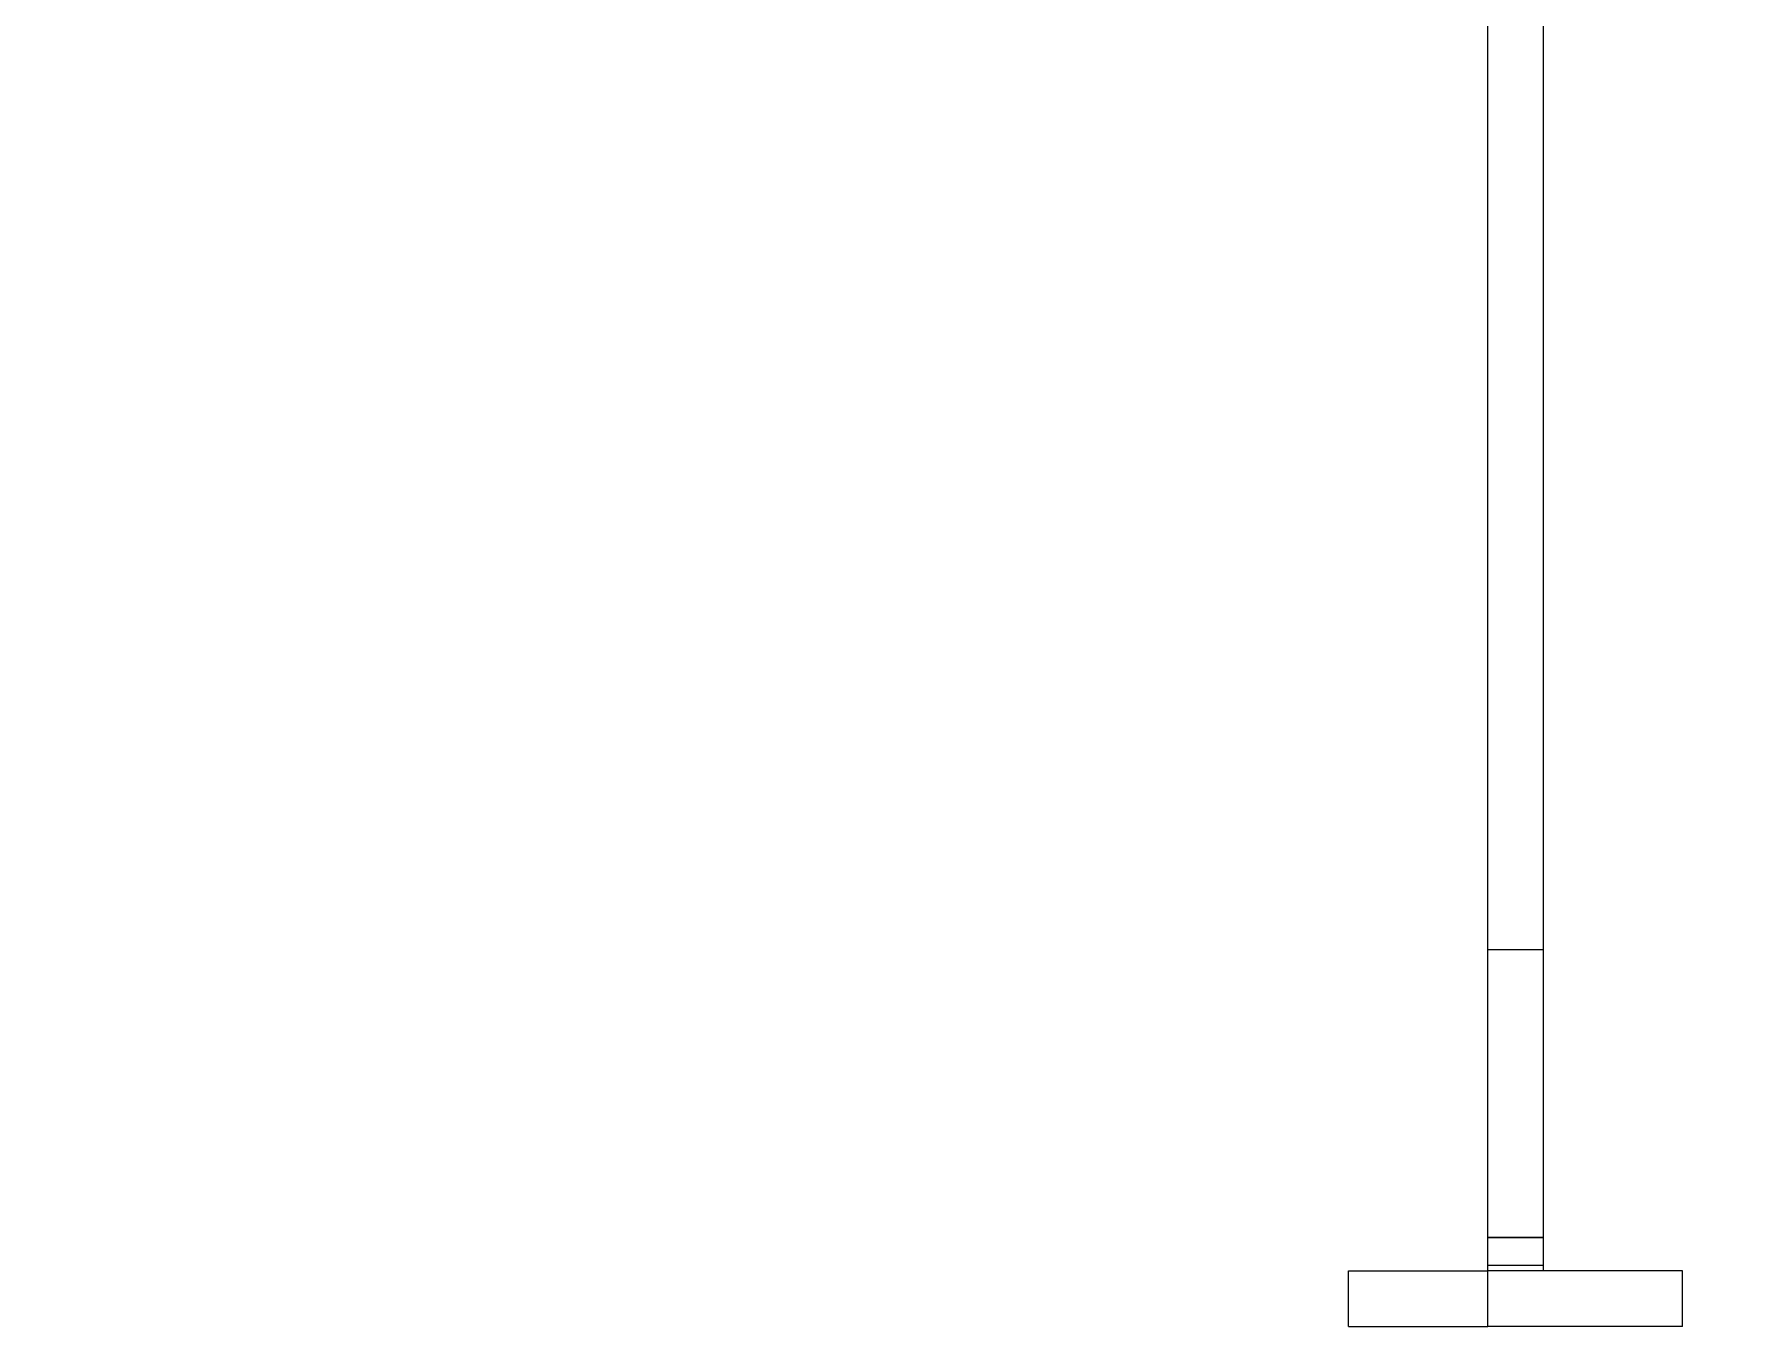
# Model space of a CAD drawing. Header units: millimetres. Extents: x -46169 to 237885, y -84465 to 18123.
# Drawn here: x 224524.3 to 224832.7, y -80952.7 to -80720.2 of the extents above; entities that cross this region are included whole.
import ezdxf

# ---------------------------------------------------------------- set-up
doc = ezdxf.new("R2010")
doc.units = ezdxf.units.MM
doc.header["$MEASUREMENT"] = 0
doc.linetypes.add('Wipeout_Contour', pattern=[1000, 0, -1000])
doc.layers.add('New_A-20-M_Floor_Slab', color=7, linetype='Continuous')
doc.layers.add('New_A-35-M_FFE_Fixed', color=7, linetype='Continuous')
doc.layers.add('New_A-35-M_FFE_Fixed_Pen_No__1', color=7, linetype='Continuous', lineweight=13)

# ---------------------------------------------------------------- blocks, each defined once
blk = doc.blocks.new('Section Elem_266_4', base_point=(208268.76, -84332.61))
at = {"color": 254, "linetype": 'Wipeout_Contour', "lineweight": 0, "ltscale": 43042086.18620662}
blk.add_wipeout([(222238.62, -80784.11), (222303.32, -80784.11), (222303.32, -80953.11), (233391.17, -80953.11), (233391.17, -80952.86), (233326.46, -80952.86), (233326.46, -80783.86), (233391.17, -80783.86), (233391.17, -80715.11), (233320.44, -80715.11), (233320.44, -80952.36), (233285.44, -80952.36), (233285.44, -80942.36), (233310.44, -80942.36), (233310.44, -80715.11), (233045.44, -80715.11), (233045.44, -80952.36), (233010.44, -80952.36), (233010.44, -80942.36), (233035.44, -80942.36), (233035.44, -80715.11), (232495.44, -80715.11), (232495.44, -80942.36), (232520.94, -80942.36), (232520.94, -80952.36), (232459.94, -80952.36), (232459.94, -80942.36), (232485.44, -80942.36), (232485.44, -80715.11), (231945.44, -80715.11), (231945.44, -80942.36), (231970.44, -80942.36), (231970.44, -80952.36), (231909.94, -80952.36), (231909.94, -80942.36), (231935.44, -80942.36), (231935.44, -80715.11), (231395.44, -80715.11), (231395.44, -80942.36), (231420.44, -80942.36), (231420.44, -80952.36), (231359.94, -80952.36), (231359.94, -80942.36), (231385.44, -80942.36), (231385.44, -80715.11), (230845.44, -80715.11), (230845.44, -80942.36), (230870.44, -80942.36), (230870.44, -80952.36), (230809.94, -80952.36), (230809.94, -80942.36), (230835.44, -80942.36), (230835.44, -80715.11), (230295.44, -80715.11), (230295.44, -80942.36), (230320.44, -80942.36), (230320.44, -80952.36), (230259.94, -80952.36), (230259.94, -80942.36), (230285.44, -80942.36), (230285.44, -80715.11), (229745.44, -80715.11), (229745.44, -80942.36), (229770.44, -80942.36), (229770.44, -80952.36), (229710.44, -80952.36), (229710.44, -80942.36), (229735.44, -80942.36), (229735.44, -80715.11), (229195.44, -80715.11), (229195.44, -80942.36), (229220.94, -80942.36), (229220.94, -80952.36), (229159.94, -80952.36), (229159.94, -80942.36), (229185.44, -80942.36), (229185.44, -80715.11), (228645.44, -80715.11), (228645.44, -80942.36), (228670.44, -80942.36), (228670.44, -80952.36), (228610.44, -80952.36), (228610.44, -80942.36), (228635.44, -80942.36), (228635.44, -80715.11), (228095.44, -80715.11), (228095.44, -80942.36), (228120.94, -80942.36), (228120.94, -80952.36), (228059.94, -80952.36), (228059.94, -80942.36), (228085.44, -80942.36), (228085.44, -80715.11), (227545.44, -80715.11), (227545.44, -80942.36), (227570.44, -80942.36), (227570.44, -80952.36), (227510.44, -80952.36), (227510.44, -80942.36), (227535.44, -80942.36), (227535.44, -80715.11), (226995.44, -80715.11), (226995.44, -80942.36), (227020.94, -80942.36), (227020.94, -80952.36), (226959.94, -80952.36), (226959.94, -80942.36), (226985.44, -80942.36), (226985.44, -80715.11), (226445.44, -80715.11), (226445.44, -80942.36), (226470.44, -80942.36), (226470.44, -80952.36), (226409.94, -80952.36), (226409.94, -80942.36), (226435.44, -80942.36), (226435.44, -80715.11), (225895.44, -80715.11), (225895.44, -80942.36), (225920.44, -80942.36), (225920.44, -80952.36), (225860.44, -80952.36), (225860.44, -80942.36), (225885.44, -80942.36), (225885.44, -80715.11), (225345.44, -80715.11), (225345.44, -80942.36), (225370.94, -80942.36), (225370.94, -80952.36), (225309.94, -80952.36), (225309.94, -80942.36), (225335.44, -80942.36), (225335.44, -80715.11), (224795.44, -80715.11), (224795.44, -80942.36), (224820.44, -80942.36), (224820.44, -80952.36), (224760.44, -80952.36), (224760.44, -80942.36), (224785.44, -80942.36), (224785.44, -80715.11), (224245.44, -80715.11), (224245.44, -80942.36), (224270.94, -80942.36), (224270.94, -80952.36), (224209.94, -80952.36), (224209.94, -80942.36), (224235.44, -80942.36), (224235.44, -80715.11), (223695.44, -80715.11), (223695.44, -80942.36), (223720.44, -80942.36), (223720.44, -80952.36), (223660.44, -80952.36), (223660.44, -80942.36), (223685.44, -80942.36), (223685.44, -80715.11), (223145.44, -80715.11), (223145.44, -80942.36), (223170.94, -80942.36), (223170.94, -80952.36), (223109.94, -80952.36), (223109.94, -80942.36), (223135.44, -80942.36), (223135.44, -80715.11), (222595.44, -80715.11), (222595.44, -80942.36), (222620.44, -80942.36), (222620.44, -80952.36), (222585.44, -80952.36), (222585.44, -80715.11), (222320.44, -80715.11), (222320.44, -80942.36), (222345.44, -80942.36), (222345.44, -80952.36), (222310.44, -80952.36), (222310.44, -80715.11), (222238.62, -80715.11)], dxfattribs=at).dxf.layer = 'New_A-20-M_Floor_Slab'
blk = doc.blocks.new('Section Elem_286_4', base_point=(208268.76, -84332.61))
at = {"color": 254, "linetype": 'Wipeout_Contour', "lineweight": 0, "ltscale": 955441.443119}
blk.add_wipeout([(224795.44, -80884.65), (224795.44, -80651.97), (224785.44, -80651.97), (224785.44, -80884.65)], dxfattribs=at).dxf.layer = 'New_A-35-M_FFE_Fixed'
at = {"color": 254, "linetype": 'Wipeout_Contour', "lineweight": 0, "ltscale": 955619.62112}
blk.add_wipeout([(224795.44, -80904.95), (224795.44, -80895.1), (224785.44, -80895.1), (224785.44, -80904.95)], dxfattribs=at).dxf.layer = 'New_A-35-M_FFE_Fixed'
at = {"color": 254, "linetype": 'Wipeout_Contour', "lineweight": 0, "ltscale": 955669.671283}
blk.add_wipeout([(224785.44, -80937.2), (224795.44, -80937.2), (224795.44, -80936.74), (224785.44, -80936.74)], dxfattribs=at).dxf.layer = 'New_A-35-M_FFE_Fixed'
at = {"color": 254, "linetype": 'Wipeout_Contour', "lineweight": 0, "ltscale": 955617.889736}
blk.add_wipeout([(224760.44, -80952.36), (224785.44, -80952.36), (224785.44, -80942.36), (224760.44, -80942.36)], dxfattribs=at).dxf.layer = 'New_A-35-M_FFE_Fixed'
at = {"layer": 'New_A-35-M_FFE_Fixed_Pen_No__1', "linetype": 'Continuous'}
for q in [(224760.44, -80942.36), (224785.44, -80952.36)]:
    blk.add_line((224760.44, -80952.36), q, dxfattribs=at)
at = {"color": 254, "linetype": 'Wipeout_Contour', "lineweight": 0, "ltscale": 955605.875268}
blk.add_wipeout([(224785.44, -80884.65), (224785.44, -80895.1), (224795.44, -80895.1), (224795.44, -80884.65)], dxfattribs=at).dxf.layer = 'New_A-35-M_FFE_Fixed'
at = {"color": 254, "linetype": 'Wipeout_Contour', "lineweight": 0, "ltscale": 955632.34378}
blk.add_wipeout([(224785.44, -80913.88), (224795.44, -80913.88), (224795.44, -80904.95), (224785.44, -80904.95)], dxfattribs=at).dxf.layer = 'New_A-35-M_FFE_Fixed'
at = {"color": 254, "linetype": 'Wipeout_Contour', "lineweight": 0, "ltscale": 955670.405637}
blk.add_wipeout([(224785.44, -80937.2), (224785.44, -80937.82), (224795.44, -80937.82), (224795.44, -80937.2)], dxfattribs=at).dxf.layer = 'New_A-35-M_FFE_Fixed'
at = {"color": 254, "linetype": 'Wipeout_Contour', "lineweight": 0, "ltscale": 955643.636261}
blk.add_wipeout([(224785.44, -80921.62), (224795.44, -80921.62), (224795.44, -80913.88), (224785.44, -80913.88)], dxfattribs=at).dxf.layer = 'New_A-35-M_FFE_Fixed'
at = {"color": 254, "linetype": 'Wipeout_Contour', "lineweight": 0, "ltscale": 955672.439352}
blk.add_wipeout([(224785.44, -80939.44), (224795.44, -80939.44), (224795.44, -80938.58), (224785.44, -80938.58)], dxfattribs=at).dxf.layer = 'New_A-35-M_FFE_Fixed'
at = {"color": 254, "linetype": 'Wipeout_Contour', "lineweight": 0, "ltscale": 955653.137226}
blk.add_wipeout([(224785.44, -80927.91), (224795.44, -80927.91), (224795.44, -80921.62), (224785.44, -80921.62)], dxfattribs=at).dxf.layer = 'New_A-35-M_FFE_Fixed'
at = {"color": 254, "linetype": 'Wipeout_Contour', "lineweight": 0, "ltscale": 955671.340298}
blk.add_wipeout([(224785.44, -80937.82), (224785.44, -80938.58), (224795.44, -80938.58), (224795.44, -80937.82)], dxfattribs=at).dxf.layer = 'New_A-35-M_FFE_Fixed'
at = {"color": 254, "linetype": 'Wipeout_Contour', "lineweight": 0, "ltscale": 955660.542586}
blk.add_wipeout([(224785.44, -80927.91), (224785.44, -80932.55), (224795.44, -80932.55), (224795.44, -80927.91)], dxfattribs=at).dxf.layer = 'New_A-35-M_FFE_Fixed'
at = {"color": 254, "linetype": 'Wipeout_Contour', "lineweight": 0, "ltscale": 955669.165454}
blk.add_wipeout([(224785.44, -80936.74), (224795.44, -80936.74), (224795.44, -80936.45), (224785.44, -80936.45)], dxfattribs=at).dxf.layer = 'New_A-35-M_FFE_Fixed'
at = {"color": 254, "linetype": 'Wipeout_Contour', "lineweight": 0, "ltscale": 955673.660567}
blk.add_wipeout([(224785.44, -80940.38), (224795.44, -80940.38), (224795.44, -80939.44), (224785.44, -80939.44)], dxfattribs=at).dxf.layer = 'New_A-35-M_FFE_Fixed'
at = {"color": 254, "linetype": 'Wipeout_Contour', "lineweight": 0, "ltscale": 955667.918124}
blk.add_wipeout([(224795.44, -80935.95), (224795.44, -80935.4), (224785.44, -80935.4), (224785.44, -80935.95)], dxfattribs=at).dxf.layer = 'New_A-35-M_FFE_Fixed'
at = {"color": 254, "linetype": 'Wipeout_Contour', "lineweight": 0, "ltscale": 955676.295509}
blk.add_wipeout([(224785.44, -80941.36), (224785.44, -80942.36), (224795.44, -80942.36), (224795.44, -80941.36)], dxfattribs=at).dxf.layer = 'New_A-35-M_FFE_Fixed'
at = {"color": 254, "linetype": 'Wipeout_Contour', "lineweight": 0, "ltscale": 955668.907585}
blk.add_wipeout([(224785.44, -80936.45), (224795.44, -80936.45), (224795.44, -80936.36), (224785.44, -80936.36)], dxfattribs=at).dxf.layer = 'New_A-35-M_FFE_Fixed'
at = {"color": 254, "linetype": 'Wipeout_Contour', "lineweight": 0, "ltscale": 955674.957015}
blk.add_wipeout([(224785.44, -80941.36), (224795.44, -80941.36), (224795.44, -80940.38), (224785.44, -80940.38)], dxfattribs=at).dxf.layer = 'New_A-35-M_FFE_Fixed'
at = {"layer": 'New_A-35-M_FFE_Fixed_Pen_No__1', "linetype": 'Continuous'}
for p, q in [((224760.44, -80942.36), (224785.44, -80942.36)), ((224795.44, -80952.36), (224795.44, -80942.36))]:
    blk.add_line(p, q, dxfattribs=at)
at = {"color": 254, "linetype": 'Wipeout_Contour', "lineweight": 0, "ltscale": 955665.615279}
blk.add_wipeout([(224785.44, -80932.55), (224785.44, -80935.4), (224795.44, -80935.4), (224795.44, -80932.55)], dxfattribs=at).dxf.layer = 'New_A-35-M_FFE_Fixed'
blk = doc.blocks.new('Section Elem_287_4', base_point=(208268.76, -84332.61))
at = {"layer": 'New_A-35-M_FFE_Fixed_Pen_No__1', "linetype": 'Continuous'}
for p, q in [((224785.44, -80884.65), (224785.44, -80651.97)), ((224795.44, -80884.65), (224795.44, -80651.97)), ((224795.44, -80884.65), (224785.44, -80884.65)), ((224785.44, -80895.1), (224785.44, -80884.65)), ((224795.44, -80895.1), (224795.44, -80884.65)), ((224785.44, -80904.95), (224785.44, -80895.1)), ((224795.44, -80904.95), (224795.44, -80895.1)), ((224785.44, -80913.88), (224785.44, -80904.95)), ((224795.44, -80913.88), (224795.44, -80904.95)), ((224785.44, -80921.62), (224785.44, -80913.88)), ((224795.44, -80921.62), (224795.44, -80913.88)), ((224785.44, -80927.91), (224785.44, -80921.62)), ((224795.44, -80927.91), (224795.44, -80921.62)), ((224785.44, -80932.55), (224785.44, -80927.91)), ((224795.44, -80932.55), (224795.44, -80927.91)), ((224785.44, -80939.44), (224785.44, -80938.58)), ((224795.44, -80939.44), (224795.44, -80938.58)), ((224785.44, -80940.38), (224785.44, -80939.44)), ((224795.44, -80940.38), (224795.44, -80939.44))]:
    blk.add_line(p, q, dxfattribs=at)
at = {"color": 254, "linetype": 'Wipeout_Contour', "lineweight": 0, "ltscale": 955668.567969}
blk.add_wipeout([(224795.44, -80936.36), (224795.44, -80935.95), (224785.44, -80935.95), (224785.44, -80936.36)], dxfattribs=at).dxf.layer = 'New_A-35-M_FFE_Fixed'
at = {"color": 254, "linetype": 'Wipeout_Contour', "lineweight": 0, "ltscale": 955730.792709}
blk.add_wipeout([(224785.44, -80952.36), (224820.44, -80952.36), (224820.44, -80942.36), (224785.44, -80942.36)], dxfattribs=at).dxf.layer = 'New_A-35-M_FFE_Fixed'
at = {"layer": 'New_A-35-M_FFE_Fixed_Pen_No__1', "linetype": 'Continuous'}
for p, q in [((224785.44, -80935.4), (224785.44, -80932.55)), ((224795.44, -80935.4), (224795.44, -80932.55)), ((224785.44, -80936.36), (224785.44, -80935.4)), ((224795.44, -80936.36), (224795.44, -80935.4)), ((224795.44, -80936.36), (224785.44, -80936.36)), ((224785.44, -80936.45), (224785.44, -80936.36)), ((224785.44, -80936.74), (224785.44, -80936.45)), ((224785.44, -80937.2), (224785.44, -80936.74)), ((224785.44, -80937.82), (224785.44, -80937.2)), ((224785.44, -80938.58), (224785.44, -80937.82)), ((224795.44, -80936.45), (224795.44, -80936.36)), ((224795.44, -80936.74), (224795.44, -80936.45)), ((224795.44, -80937.2), (224795.44, -80936.74)), ((224795.44, -80937.82), (224795.44, -80937.2)), ((224795.44, -80938.58), (224795.44, -80937.82)), ((224785.44, -80941.36), (224785.44, -80940.38)), ((224795.44, -80941.36), (224785.44, -80941.36)), ((224785.44, -80942.36), (224785.44, -80941.36)), ((224795.44, -80941.36), (224795.44, -80940.38)), ((224795.44, -80942.36), (224795.44, -80941.36)), ((224785.44, -80952.36), (224785.44, -80942.36)), ((224820.44, -80942.36), (224785.44, -80942.36)), ((224820.44, -80952.36), (224820.44, -80942.36)), ((224820.44, -80952.36), (224785.44, -80952.36))]:
    blk.add_line(p, q, dxfattribs=at)

msp = doc.modelspace()

# ---------------------------------------------------------------- block references
at = {"layer": 'New_A-20-M_Floor_Slab'}
msp.add_blockref('Section Elem_266_4', (208268.76, -84332.61), dxfattribs=at)

# ---------------------------------------------------------------- next in the draw order: block references
at = {"layer": 'New_A-35-M_FFE_Fixed'}
msp.add_blockref('Section Elem_286_4', (208268.76, -84332.61), dxfattribs=at)

# ---------------------------------------------------------------- next in the draw order: block references
msp.add_blockref('Section Elem_287_4', (208268.76, -84332.61), dxfattribs=at)

doc.saveas('drawing.dxf')
